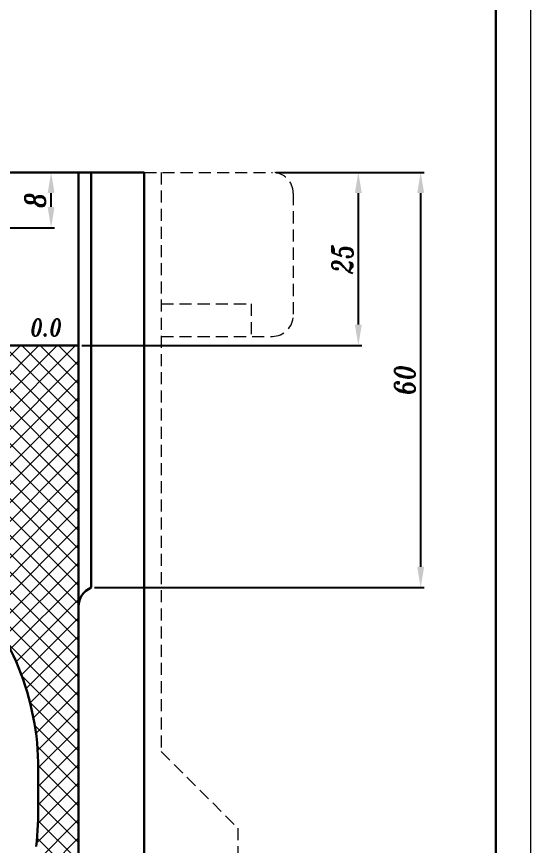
# Model space of a CAD drawing. Extents: x -235 to 974, y -300 to 522.
# Drawn here: x 357.3 to 431.5, y 182.1 to 302 of the extents above; entities that cross this region are included whole.
import ezdxf

# ---------------------------------------------------------------- set-up
doc = ezdxf.new("R2010")
doc.units = 0
doc.header["$LTSCALE"] = 7
doc.header["$MEASUREMENT"] = 0
doc.linetypes.add('HIDDEN', pattern=[0.375, 0.25, -0.125])
doc.layers.get('0').update_dxf_attribs({"linetype": 'CONTINUOUS', "lineweight": 15})
for name, color, linetype, lineweight in [('2', 2, 'HIDDEN', 15), ('3', 3, 'CONTINUOUS', 30), ('8', 251, 'CONTINUOUS', 15)]:
    doc.layers.add(name, color=color, linetype=linetype, lineweight=lineweight)
doc.styles.add('ITALICT', font='ITALICT.shx', dxfattribs={"width": 0.8, "height": 3})
doc.dimstyles.get("Standard").update_dxf_attribs({"dimtxt": 3, "dimasz": 3, "dimexe": 0.5, "dimexo": 0.5, "dimgap": 0.8, "dimtad": 1, "dimdsep": 46, "dimtxsty": 'ITALICT', "dimcen": 0.09, "dimazin": 2, "dimtfac": 1, "dimtmove": 0, "dimatfit": 3, "dimfxl": 1, "dimtolj": 1, "dimtzin": 0, "dimarcsym": 0})

# ---------------------------------------------------------------- blocks, each defined once
blk = doc.blocks.new('*D35')
at = {"color": 0, "lineweight": -2, "transparency": 16777216}
for p, q in [((362.3, 274.47), (362.3, 276.47)), ((336.57, 271.47), (362.8, 271.47))]:
    blk.add_line(p, q, dxfattribs=at)
at = {"color": 0, "transparency": 16777216}
for points in [[(361.8, 276.47), (362.8, 276.47), (362.3, 279.47)], [(361.8, 274.47), (362.8, 274.47), (362.3, 271.47)]]:
    blk.add_solid(points, dxfattribs=at)
at = {"color": 0, "transparency": 16777216, "insert": (360, 275.47), "char_height": 3, "attachment_point": 5, "rotation": 90, "style": 'ITALICT'}
blk.add_mtext('\\A1;8', dxfattribs=at)
blk = doc.blocks.new('*D38')
at = {"color": 0, "lineweight": -2, "transparency": 16777216}
for p, q in [((394.76, 279.47), (416.16, 279.47)), ((415.66, 222.47), (415.66, 276.47)), ((368.58, 219.47), (416.16, 219.47))]:
    blk.add_line(p, q, dxfattribs=at)
at = {"color": 0, "transparency": 16777216}
for points in [[(415.16, 276.47), (416.16, 276.47), (415.66, 279.47)], [(415.16, 222.47), (416.16, 222.47), (415.66, 219.47)]]:
    blk.add_solid(points, dxfattribs=at)
at = {"color": 0, "transparency": 16777216, "insert": (413.36, 249.47), "char_height": 3, "attachment_point": 5, "rotation": 90, "style": 'ITALICT'}
blk.add_mtext('\\A1;60', dxfattribs=at)
blk = doc.blocks.new('*D92')
at = {"color": 0, "lineweight": -2, "transparency": 16777216}
for p, q in [((394.76, 279.47), (407.16, 279.47)), ((406.66, 257.47), (406.66, 276.47)), ((366.76, 254.47), (407.16, 254.47))]:
    blk.add_line(p, q, dxfattribs=at)
at = {"color": 0, "transparency": 16777216}
for points in [[(406.16, 276.47), (407.16, 276.47), (406.66, 279.47)], [(406.16, 257.47), (407.16, 257.47), (406.66, 254.47)]]:
    blk.add_solid(points, dxfattribs=at)
at = {"color": 0, "transparency": 16777216, "insert": (404.36, 266.97), "char_height": 3, "attachment_point": 5, "rotation": 90, "style": 'ITALICT'}
blk.add_mtext('\\A1;25', dxfattribs=at)

msp = doc.modelspace()

# ---------------------------------------------------------------- hatches: boundary and pattern name
at = {"layer": '8'}
h = msp.add_hatch(dxfattribs=at)
h.set_pattern_fill('ANSI37', color=256, scale=15)
h.paths.add_polyline_path([(366.2561, 254.4683), (340.5115, 254.4683), (341.9775, 241.5077, -0.04705483), (342.2219, 228.3637, 0.21449775), (342.501, 227.5924), (349.4617, 220.4101, -0.19484518), (360.4561, 193.2683), (360.4561, 188.2683, -0.02498439), (360.1462, 182.0712, 0.02498439), (359.9561, 178.2683), (359.9561, 72.7264, -0.05590197), (360.4561, 68.2683), (360.4561, 60.8183), (366.2561, 60.8183)])
h.paths.add_polyline_path([(363.8607, 138.0666), (363.8607, 145.4083), (361.2357, 145.4083), (361.2357, 138.0666)], flags=24)
h.paths.add_polyline_path([(364.765, 129.7419), (364.765, 137.849), (361.015, 137.849), (361.015, 129.7419)], flags=24)

# ---------------------------------------------------------------- linework, layer by layer
msp.add_line((431.4997, 506.465), (431.4997, -94.1371))
at = {"layer": '2'}
for p, q in [((375.7561, 279.4683), (394.2561, 279.4683)), ((378.2061, 279.4683), (378.2061, 195.7683)), ((397.2561, 276.4683), (397.2561, 258.7683)), ((378.2061, 260.4683), (391.2061, 260.4683)), ((391.2061, 260.4683), (391.2061, 255.7683)), ((378.2061, 255.7683), (394.2561, 255.7683)), ((378.2061, 195.7683), (389.2561, 184.7183)), ((389.2561, 184.7183), (389.2561, 28.8183))]:
    msp.add_line(p, q, dxfattribs=at)
for centre, start, end in [((394.2561, 276.4683), 0, 90), ((394.2561, 258.7683), 270, 0)]:
    msp.add_arc(centre, 3, start, end, dxfattribs=at)
at = {"layer": '3'}
for p, q in [((426.4997, 501.465), (426.4997, -89.1371)), ((313.2561, 279.4683), (375.7561, 279.4683)), ((366.2561, 279.4683), (366.2561, 35.8183)), ((368.0759, 279.4683), (368.0759, 219.4683)), ((375.7561, 279.4683), (375.7561, 25.8183)), ((340.5115, 254.4683), (366.2561, 254.4683)), ((360.4561, 188.2683), (360.4561, 193.2683))]:
    msp.add_line(p, q, dxfattribs=at)
for centre, radius, start, end in [((321.4561, 193.2683), 39, 0, 44.102652), ((369.2561, 216.7101), 3, 113.16513, 180), ((298.3311, 188.2683), 62.125, 354.27519, 0)]:
    msp.add_arc(centre, radius, start, end, dxfattribs=at)

# ---------------------------------------------------------------- texts
at = {"style": 'ITALICT', "width": 0.8}
msp.add_text('0.0', height=2.5, dxfattribs=at).set_placement((359.3303, 255.7867))

# ---------------------------------------------------------------- dimensions: what is measured, and where the dimension line sits
dim = msp.add_linear_dim(base=(362.2996, 279.4683), p1=(336.0741, 271.4683), p2=(362.2996, 279.4683), angle=90, dimstyle='Standard')
dim.commit()
dim.dimension.update_dxf_attribs({"geometry": '*D35', "text_midpoint": (359.9996, 275.4683)})
dim = msp.add_linear_dim(base=(406.658, 279.4683), p1=(366.2561, 254.4683), p2=(394.2561, 279.4683), angle=90, dimstyle='Standard', override={"dimtmove": 0})
dim.commit()
dim.dimension.update_dxf_attribs({"geometry": '*D92', "text_midpoint": (404.358, 266.9683)})
dim = msp.add_linear_dim(base=(415.658, 279.4683), p1=(368.0759, 219.4683), p2=(394.2561, 279.4683), angle=90, dimstyle='Standard', override={"dimtmove": 0})
dim.commit()
dim.dimension.update_dxf_attribs({"geometry": '*D38', "text_midpoint": (415.658, 249.4683), "dimtype": 160})

doc.saveas('drawing.dxf')
